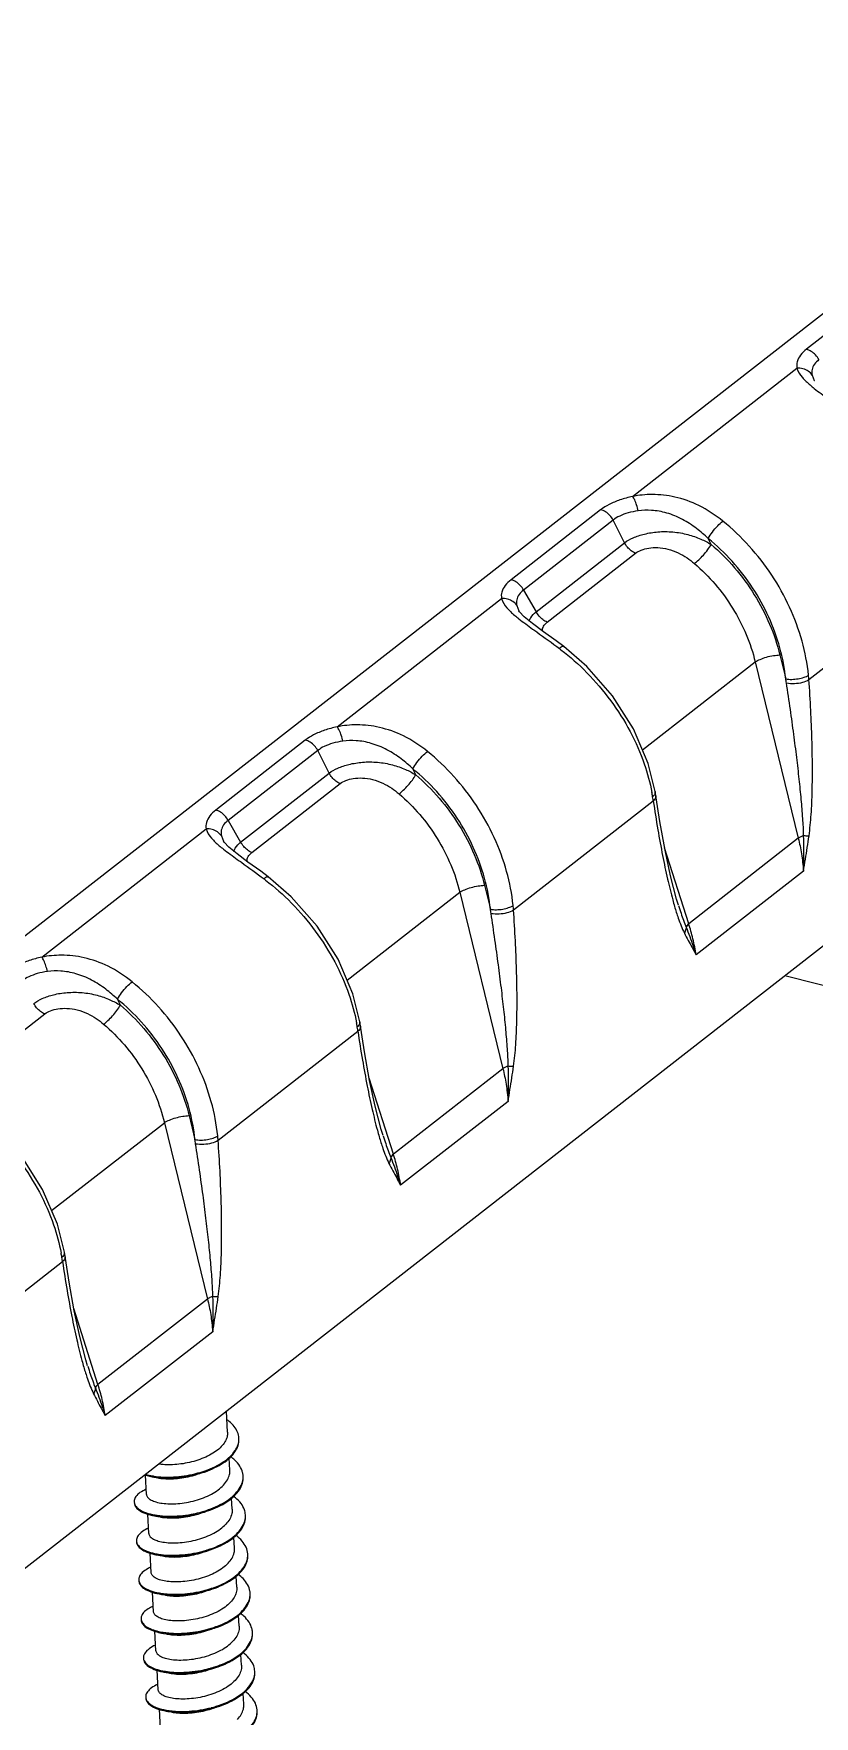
# Model space of a CAD drawing. Header units: millimetres. Extents: x 3537 to 3861, y 1181 to 1410.
# Drawn here: x 3708.49 to 3721.22, y 1201.17 to 1228.6 of the extents above; entities that cross this region are included whole.
import ezdxf

# ---------------------------------------------------------------- set-up
doc = ezdxf.new("R2010")
doc.units = ezdxf.units.MM
doc.layers.add('06___PRT_ALL_SURFS', color=7, linetype='Continuous')
doc.layers.add('3_ALL_AXES', color=7, linetype='Continuous')

# ---------------------------------------------------------------- blocks, each defined once
blk = doc.blocks.new('A$C490E14D8')
at = {"color": 7, "linetype": 'Continuous'}
for p, q in [((60.94, 50.782), (114.05, 92.192)), ((65.384, 37.06), (121.852, 81.088)), ((89.322, 72.285), (86.887, 70.386)), ((82.16, 66.388), (86.628, 69.872)), ((81.294, 66.025), (78.859, 64.126)), ((86.953, 61.412), (90.752, 64.374)), ((74.132, 60.129), (78.6, 63.612)), ((73.266, 59.766), (70.831, 57.867)), ((78.925, 55.153), (82.724, 58.115)), ((82.792, 58.253), (82.792, 58.253)), ((66.104, 53.869), (70.572, 57.353)), ((86.806, 56.209), (83.886, 53.932)), ((86.298, 53.367), (111.005, 47.221)), ((70.897, 48.893), (74.696, 51.855)), ((74.764, 51.994), (74.764, 51.994)), ((78.778, 49.95), (75.858, 47.673)), ((66.736, 45.734), (66.736, 45.734)), ((64.851, 44.179), (66.668, 45.596)), ((70.75, 43.69), (67.83, 41.414)), ((68.93, 39.817), (68.931, 39.791)), ((68.931, 39.791), (69.106, 39.749))]:
    blk.add_line(p, q, dxfattribs=at)
for centre, radius, start, end in [((76.177, 56.982), 6.617, 52.3884, 52.8261), ((82.287, 61.059), 4.68, 4.3271, 5.8141), ((77.76, 57.417), 5.013, 9.3297, 10.6543), ((77.314, 57.345), 5.465, 8.5004, 9.3206), ((77.232, 57.333), 5.548, 8.1007, 8.5002), ((76.032, 56.751), 10.787, 357.1194, 2.2449), ((68.149, 50.723), 6.617, 52.3884, 52.8261), ((92.823, 58.006), 9.912, 195.0916, 196.1567), ((74.259, 54.799), 4.68, 4.3271, 5.8141), ((69.732, 51.158), 5.013, 9.3297, 10.6543), ((69.286, 51.086), 5.465, 8.5004, 9.3206), ((69.204, 51.073), 5.548, 8.1007, 8.5002), ((68.004, 50.492), 10.787, 357.1194, 2.2449), ((66.231, 48.54), 4.68, 4.3271, 5.8141), ((84.795, 51.747), 9.912, 195.0916, 196.1567), ((61.704, 44.899), 5.013, 9.3297, 10.6543), ((61.258, 44.826), 5.465, 8.5004, 9.3206), ((61.176, 44.814), 5.548, 8.1007, 8.5002), ((59.976, 44.232), 10.787, 357.1194, 2.2449), ((76.767, 45.488), 9.912, 195.0916, 196.1567), ((70.995, 40.779), 0.467, 0.2843, 3.4603), ((69.297, 40.998), 1.262, 251.6927, 252.6472), ((69.318, 41.066), 1.333, 252.6433, 253.1313), ((69.321, 41.108), 1.349, 253.13, 253.4411), ((69.564, 42.725), 2.978, 284.6883, 287.1239), ((69.45, 41.691), 1.947, 259.9958, 261.0777), ((71.067, 39.745), 0.511, 0.4528, 3.423), ((69.531, 40.722), 2.04, 260.007, 263.1063), ((69.562, 40.962), 2.283, 263.0605, 263.9979), ((69.624, 41.759), 3.075, 284.4745, 286.8954), ((71.149, 38.684), 0.492, 359.0372, 3.5174), ((68.862, 38.018), 0.185, 183.8785, 191.7854), ((69.601, 39.701), 2.081, 259.9843, 264.1601), ((69.691, 40.684), 3.061, 284.4561, 286.9438), ((69.713, 40.611), 2.985, 286.9521, 287.4899), ((71.213, 37.624), 0.491, 0.3272, 3.3632), ((69.638, 38.483), 1.922, 259.5472, 259.9126), ((69.666, 38.653), 2.094, 259.9696, 264.1118), ((69.756, 39.617), 3.055, 284.4344, 286.9301), ((71.258, 36.563), 0.509, 0.3474, 3.3084), ((69.731, 37.603), 2.105, 260.0643, 264.084), ((69.793, 38.654), 3.157, 284.4918, 284.6105), ((69.817, 38.563), 3.062, 284.5992, 286.909), ((71.32, 35.5), 0.51, 0.4578, 3.432), ((69.784, 36.482), 2.045, 260.0062, 263.2176), ((69.815, 36.725), 2.29, 263.1683, 263.9969), ((69.87, 37.538), 3.1, 284.4801, 286.0771), ((69.89, 37.471), 3.03, 286.0783, 286.9017), ((71.403, 34.44), 0.491, 359.3629, 3.5151), ((69.113, 33.773), 0.184, 183.819, 191.7788), ((69.854, 35.456), 2.081, 259.9817, 264.1579), ((69.944, 36.439), 3.06, 284.4547, 286.9435), ((69.967, 36.363), 2.981, 286.9517, 287.586), ((71.464, 33.38), 0.492, 0.3219, 3.3515)]:
    blk.add_arc(centre, radius, start, end, dxfattribs=at)
for points, start_tangent, end_tangent in [([(86.887, 70.386), (86.726, 70.226), (86.636, 70.05), (86.628, 69.872)], (-0.788887, -0.614538), (0.176799, -0.984247)), ([(87.227, 70.105), (87.136, 70.232), (87.018, 70.329), (86.887, 70.386)], (-0.472761, 0.881191), (-0.970423, 0.241412)), ([(87.043, 69.684), (86.937, 69.793), (86.792, 69.859), (86.628, 69.872)], (-0.541146, 0.840929), (-0.996395, -0.08483)), ([(86.628, 69.872), (86.775, 69.622), (86.985, 69.417)], (0.269074, -0.963119), (0.762591, -0.646881)), ([(86.985, 69.417), (87.097, 69.325)], (0.762591, -0.646881), (0.785289, -0.619129)), ([(87.097, 69.325), (87.474, 69.044)], (0.785289, -0.619129), (0.811563, -0.584266)), ([(82.16, 66.388), (81.817, 66.293), (81.522, 66.169), (81.294, 66.025)], (-0.976618, -0.214981), (-0.788355, -0.615221)), ([(84.616, 65.717), (83.962, 66.14), (83.309, 66.372), (82.695, 66.44), (82.16, 66.388)], (-0.778105, 0.628134), (-0.981175, -0.193122)), ([(82.314, 65.997), (82.272, 66.156), (82.219, 66.293), (82.16, 66.388)], (-0.201436, 0.979502), (-0.639828, 0.768518)), ([(81.635, 65.745), (81.544, 65.872), (81.425, 65.969), (81.294, 66.025)], (-0.472758, 0.881192), (-0.970424, 0.241408)), ([(84.217, 65.244), (84.329, 65.418), (84.475, 65.59), (84.616, 65.717)], (0.473364, 0.880867), (0.809136, 0.587621)), ([(86.943, 61.533), (86.766, 62.46), (86.428, 63.378), (85.944, 64.25), (85.331, 65.04), (84.616, 65.717)], (-0.101176, 0.994869), (-0.778138, 0.628093)), ([(78.859, 64.126), (78.698, 63.966), (78.608, 63.791), (78.6, 63.612)], (-0.788887, -0.614538), (0.176799, -0.984247)), ([(79.199, 63.846), (79.108, 63.972), (78.99, 64.07), (78.859, 64.126)], (-0.472761, 0.881191), (-0.970423, 0.241412)), ([(79.015, 63.424), (78.909, 63.534), (78.764, 63.599), (78.6, 63.612)], (-0.541146, 0.840929), (-0.996395, -0.08483)), ([(78.6, 63.612), (78.747, 63.362), (78.957, 63.157)], (0.269074, -0.963119), (0.762591, -0.646881)), ([(78.957, 63.157), (79.069, 63.066)], (0.762591, -0.646881), (0.785289, -0.619129)), ([(79.069, 63.066), (79.446, 62.785)], (0.785289, -0.619129), (0.811563, -0.584266)), ([(79.446, 62.785), (79.557, 62.705), (80.175, 62.255)], (0.811563, -0.584266), (0.796787, -0.604261)), ([(80.282, 62.301), (80.268, 62.31), (80.175, 62.255)], (-0.698386, 0.715721), (-0.766807, -0.641878)), ([(80.215, 62.224), (80.919, 61.599), (81.567, 60.838), (82.095, 59.999), (82.48, 59.119), (82.687, 58.344)], (0.792168, -0.610303), (0.184841, -0.982768)), ([(86.324, 61.429), (86.487, 61.418), (86.661, 61.434), (86.821, 61.474), (86.943, 61.533)], (0.986739, -0.162316), (0.82535, 0.564621)), ([(86.342, 61.319), (86.562, 61.306), (86.785, 61.34), (86.953, 61.412)], (0.984056, -0.177858), (0.827627, 0.561278)), ([(86.957, 57.163), (87.015, 57.747), (87.043, 58.379), (87.049, 59.06), (87.036, 59.79), (87.005, 60.573), (86.953, 61.412)], (0.129507, 0.991579), (-0.071038, 0.997474)), ([(74.132, 60.129), (73.789, 60.034), (73.494, 59.909), (73.266, 59.766)], (-0.976618, -0.214981), (-0.788355, -0.615221)), ([(76.588, 59.458), (75.934, 59.88), (75.281, 60.112), (74.667, 60.181), (74.132, 60.129)], (-0.778105, 0.628134), (-0.981175, -0.193122)), ([(74.286, 59.737), (74.244, 59.897), (74.191, 60.033), (74.132, 60.129)], (-0.201436, 0.979502), (-0.639828, 0.768518)), ([(73.607, 59.485), (73.516, 59.612), (73.398, 59.71), (73.266, 59.766)], (-0.472758, 0.881192), (-0.970424, 0.241408)), ([(76.189, 58.985), (76.301, 59.159), (76.447, 59.331), (76.588, 59.458)], (0.473364, 0.880867), (0.809136, 0.587621)), ([(78.915, 55.274), (78.738, 56.201), (78.4, 57.119), (77.916, 57.99), (77.303, 58.781), (76.588, 59.458)], (-0.101176, 0.994869), (-0.778138, 0.628093)), ([(82.753, 58.282), (82.707, 58.23)], (-0.540116, -0.841591), (-0.751633, -0.659581)), ([(82.793, 58.228), (82.724, 58.115)], (-0.047881, -0.998853), (-0.749475, -0.662033)), ([(82.724, 58.115), (82.848, 57.333), (82.977, 56.627), (83.112, 55.992), (83.253, 55.426)], (0.14549, -0.98936), (0.260946, -0.965353)), ([(82.773, 58.367), (82.769, 58.315), (82.753, 58.282)], (0.142613, -0.989779), (-0.540116, -0.841591)), ([(82.791, 58.253), (82.793, 58.228)], (0.201664, -0.979455), (-0.047881, -0.998853)), ([(70.831, 57.867), (70.67, 57.707), (70.58, 57.531), (70.572, 57.353)], (-0.788887, -0.614538), (0.176799, -0.984247)), ([(71.171, 57.586), (71.08, 57.713), (70.962, 57.811), (70.831, 57.867)], (-0.472761, 0.881191), (-0.970423, 0.241412)), ([(70.987, 57.165), (70.881, 57.274), (70.736, 57.34), (70.572, 57.353)], (-0.541146, 0.840929), (-0.996395, -0.08483)), ([(70.572, 57.353), (70.719, 57.103), (70.929, 56.898)], (0.269074, -0.963119), (0.762591, -0.646881)), ([(86.806, 56.209), (86.858, 56.531), (86.909, 56.849), (86.957, 57.163)], (0.161741, 0.986833), (0.145502, 0.989358)), ([(86.811, 57.174), (86.867, 57.169), (86.916, 57.165), (86.958, 57.163)], (0.995181, -0.09805), (0.999652, -0.026378)), ([(70.929, 56.898), (71.041, 56.807)], (0.762591, -0.646881), (0.785289, -0.619129)), ([(71.041, 56.807), (71.418, 56.526)], (0.785289, -0.619129), (0.811563, -0.584266)), ([(86.666, 57.098), (86.712, 56.892), (86.752, 56.675), (86.783, 56.447), (86.806, 56.209)], (0.234483, -0.97212), (0.071538, -0.997438)), ([(71.418, 56.526), (71.529, 56.446), (72.147, 55.995)], (0.811563, -0.584266), (0.796787, -0.604261)), ([(72.254, 56.041), (72.24, 56.051), (72.147, 55.995)], (-0.698386, 0.715721), (-0.766807, -0.641878)), ([(72.187, 55.965), (72.891, 55.34), (73.539, 54.578), (74.067, 53.74), (74.452, 52.859), (74.659, 52.085)], (0.792168, -0.610303), (0.184841, -0.982768)), ([(78.296, 55.17), (78.459, 55.159), (78.633, 55.174), (78.793, 55.215), (78.915, 55.274)], (0.986739, -0.162316), (0.82535, 0.564621)), ([(78.314, 55.059), (78.534, 55.047), (78.757, 55.081), (78.925, 55.153)], (0.984056, -0.177858), (0.827627, 0.561278)), ([(78.929, 50.904), (78.987, 51.488), (79.015, 52.12), (79.021, 52.8), (79.008, 53.53), (78.977, 54.313), (78.925, 55.153)], (0.129507, 0.991579), (-0.071038, 0.997474)), ([(83.302, 55.248), (83.403, 54.931), (83.568, 54.521)], (0.278846, -0.960336), (0.426741, -0.904374)), ([(83.617, 54.683), (83.611, 54.63), (83.594, 54.575), (83.568, 54.521)], (-0.023178, -0.999731), (-0.49941, -0.866366)), ([(83.568, 54.521), (83.671, 54.325), (83.778, 54.129), (83.886, 53.932)], (0.455194, -0.890392), (0.485219, -0.874393)), ([(83.617, 54.683), (83.715, 54.429), (83.805, 54.179), (83.886, 53.932)], (0.370848, -0.928693), (0.297905, -0.954596)), ([(83.886, 53.932), (83.849, 54.154), (83.802, 54.369), (83.748, 54.576), (83.688, 54.776)], (-0.144966, 0.989437), (-0.30612, 0.951993)), ([(66.104, 53.869), (65.761, 53.774), (65.466, 53.65), (65.238, 53.507)], (-0.976618, -0.214981), (-0.788355, -0.615221)), ([(68.56, 53.198), (67.906, 53.621), (67.253, 53.853), (66.639, 53.921), (66.104, 53.869)], (-0.778105, 0.628134), (-0.981175, -0.193122)), ([(66.258, 53.478), (66.216, 53.637), (66.163, 53.774), (66.104, 53.869)], (-0.201436, 0.979502), (-0.639828, 0.768518)), ([(68.161, 52.725), (68.273, 52.899), (68.419, 53.072), (68.56, 53.198)], (0.473364, 0.880867), (0.809136, 0.587621)), ([(70.887, 49.014), (70.71, 49.942), (70.372, 50.86), (69.888, 51.731), (69.275, 52.521), (68.56, 53.198)], (-0.101176, 0.994869), (-0.778138, 0.628093)), ([(74.725, 52.023), (74.679, 51.971)], (-0.540116, -0.841591), (-0.751633, -0.659581)), ([(74.765, 51.968), (74.696, 51.855)], (-0.047881, -0.998853), (-0.749475, -0.662033)), ([(74.696, 51.855), (74.82, 51.073), (74.949, 50.368), (75.084, 49.733), (75.225, 49.166)], (0.14549, -0.98936), (0.260946, -0.965353)), ([(74.745, 52.108), (74.741, 52.055), (74.725, 52.023)], (0.142613, -0.989779), (-0.540116, -0.841591)), ([(74.763, 51.993), (74.765, 51.968)], (0.201664, -0.979455), (-0.047881, -0.998853)), ([(78.638, 50.839), (78.684, 50.632), (78.724, 50.415), (78.755, 50.188), (78.778, 49.95)], (0.234483, -0.97212), (0.071538, -0.997438)), ([(78.778, 49.95), (78.83, 50.271), (78.881, 50.59), (78.929, 50.904)], (0.161741, 0.986833), (0.145502, 0.989358)), ([(78.783, 50.914), (78.839, 50.909), (78.888, 50.906), (78.93, 50.904)], (0.995181, -0.09805), (0.999652, -0.026378)), ([(64.159, 49.705), (64.863, 49.081), (65.511, 48.319), (66.039, 47.481), (66.424, 46.6), (66.631, 45.826)], (0.792168, -0.610303), (0.184841, -0.982768)), ([(70.268, 48.91), (70.431, 48.899), (70.605, 48.915), (70.765, 48.955), (70.887, 49.014)], (0.986739, -0.162316), (0.82535, 0.564621)), ([(75.274, 48.989), (75.375, 48.672), (75.54, 48.262)], (0.278846, -0.960336), (0.426741, -0.904374)), ([(70.286, 48.8), (70.506, 48.788), (70.729, 48.822), (70.897, 48.893)], (0.984056, -0.177858), (0.827627, 0.561278)), ([(70.901, 44.645), (70.959, 45.228), (70.987, 45.861), (70.993, 46.541), (70.98, 47.271), (70.949, 48.054), (70.897, 48.893)], (0.129507, 0.991579), (-0.071038, 0.997474)), ([(75.858, 47.673), (75.821, 47.895), (75.774, 48.11), (75.72, 48.317), (75.66, 48.517)], (-0.144966, 0.989437), (-0.30612, 0.951993)), ([(75.589, 48.424), (75.583, 48.37), (75.566, 48.316), (75.54, 48.262)], (-0.023178, -0.999731), (-0.49941, -0.866366)), ([(75.54, 48.262), (75.643, 48.065), (75.75, 47.869), (75.858, 47.673)], (0.455194, -0.890392), (0.485219, -0.874393)), ([(75.589, 48.424), (75.687, 48.17), (75.777, 47.92), (75.858, 47.673)], (0.370848, -0.928693), (0.297905, -0.954596)), ([(66.697, 45.763), (66.651, 45.711)], (-0.540116, -0.841591), (-0.751633, -0.659581)), ([(66.717, 45.848), (66.713, 45.796), (66.697, 45.763)], (0.142613, -0.989779), (-0.540116, -0.841591)), ([(66.735, 45.734), (66.737, 45.709)], (0.201664, -0.979455), (-0.047881, -0.998853)), ([(66.737, 45.709), (66.668, 45.596)], (-0.047881, -0.998853), (-0.749475, -0.662033)), ([(66.668, 45.596), (66.792, 44.814), (66.921, 44.108), (67.056, 43.474), (67.197, 42.907)], (0.14549, -0.98936), (0.260946, -0.965353)), ([(70.61, 44.58), (70.656, 44.373), (70.696, 44.156), (70.727, 43.928), (70.75, 43.69)], (0.234483, -0.97212), (0.071538, -0.997438)), ([(70.75, 43.69), (70.803, 44.012), (70.853, 44.33), (70.901, 44.645)], (0.161741, 0.986833), (0.145502, 0.989358)), ([(70.755, 44.655), (70.811, 44.65), (70.86, 44.646), (70.902, 44.645)], (0.995181, -0.09805), (0.999652, -0.026378)), ([(67.246, 42.73), (67.347, 42.413), (67.512, 42.003)], (0.278846, -0.960336), (0.426741, -0.904374)), ([(67.561, 42.164), (67.555, 42.111), (67.538, 42.057), (67.512, 42.003)], (-0.023178, -0.999731), (-0.49941, -0.866366)), ([(67.561, 42.164), (67.659, 41.91), (67.749, 41.661), (67.83, 41.414)], (0.370848, -0.928693), (0.297905, -0.954596)), ([(67.83, 41.414), (67.793, 41.636), (67.746, 41.85), (67.692, 42.058), (67.632, 42.258)], (-0.144966, 0.989437), (-0.30612, 0.951993)), ([(67.512, 42.003), (67.615, 41.806), (67.722, 41.61), (67.83, 41.414)], (0.455194, -0.890392), (0.485219, -0.874393)), ([(71.462, 40.807), (71.428, 40.959), (71.338, 41.114), (71.197, 41.255), (71.139, 41.299)], (-0.060301, 0.99818), (-0.818003, 0.575214)), ([(70.441, 39.879), (70.549, 39.915), (70.81, 40.023), (71.037, 40.153), (71.222, 40.3), (71.358, 40.459), (71.439, 40.626), (71.463, 40.781)], (0.955613, 0.294625), (-0.00504, 0.999987)), ([(70.448, 39.854), (70.551, 39.888), (70.811, 39.997), (71.038, 40.126), (71.224, 40.273), (71.359, 40.433), (71.44, 40.599), (71.464, 40.767), (71.463, 40.78)], (0.955001, 0.296602), (-0.060301, 0.99818)), ([(71.156, 40.966), (71.156, 40.958), (71.14, 40.825), (71.081, 40.695), (70.983, 40.569)], (0.060102, -0.998192), (-0.692757, -0.721171)), ([(70.983, 40.569), (70.839, 40.445), (70.661, 40.335), (70.457, 40.242), (70.234, 40.168), (70.002, 40.115), (69.772, 40.084), (69.55, 40.075), (69.35, 40.086), (69.28, 40.096)], (-0.692757, -0.721171), (-0.987036, 0.1605)), ([(71.577, 39.775), (71.562, 39.87), (71.486, 40.042), (71.349, 40.201), (71.237, 40.29)], (-0.059691, 0.998217), (-0.819653, 0.572861)), ([(68.937, 39.815), (69.112, 39.774)], (0.958526, -0.285006), (0.984774, -0.17384)), ([(69.106, 39.749), (69.15, 39.742), (69.404, 39.717), (69.683, 39.718), (69.975, 39.747), (70.268, 39.804), (70.448, 39.854)], (0.984071, -0.177777), (0.955001, 0.296602)), ([(69.148, 39.768), (69.402, 39.743), (69.681, 39.745), (69.973, 39.774), (70.267, 39.831), (70.319, 39.844)], (0.987881, -0.155214), (0.96727, 0.253748)), ([(69.257, 39.72), (69.373, 39.703), (69.573, 39.692), (69.794, 39.703), (70.024, 39.737), (70.256, 39.793), (70.328, 39.816)], (0.980846, -0.194784), (0.949588, 0.3135)), ([(71.045, 39.524), (71.149, 39.664), (71.207, 39.81), (71.217, 39.933)], (0.682272, 0.731099), (-0.057961, 0.998319)), ([(68.944, 39.416), (68.941, 39.414), (68.773, 39.32), (68.663, 39.214), (68.616, 39.104), (68.615, 39.067)], (-0.912513, -0.409047), (0.068349, -0.997661)), ([(68.953, 39.266), (68.954, 39.253), (68.992, 39.18), (69.078, 39.116), (69.209, 39.065), (69.379, 39.03), (69.579, 39.015), (69.802, 39.022), (70.037, 39.052), (70.275, 39.105), (70.504, 39.181), (70.715, 39.278), (70.898, 39.394), (71.045, 39.524)], (0.043804, -0.99904), (0.682272, 0.731099)), ([(70.518, 38.816), (70.76, 38.902), (71.02, 39.027), (71.24, 39.173), (71.41, 39.337), (71.524, 39.511), (71.575, 39.691), (71.578, 39.749)], (0.956793, 0.29077), (-0.007882, 0.999969)), ([(70.526, 38.792), (70.762, 38.875), (71.022, 39), (71.241, 39.147), (71.412, 39.31), (71.525, 39.485), (71.577, 39.665), (71.579, 39.749)], (0.956086, 0.293086), (-0.059691, 0.998217)), ([(68.615, 39.067), (68.632, 38.996)], (0.068349, -0.997661), (0.409059, -0.912508)), ([(68.616, 39.04), (68.634, 38.969), (68.714, 38.869), (68.854, 38.782), (69.048, 38.714), (69.172, 38.687)], (0.068349, -0.997661), (0.984072, -0.17777)), ([(68.632, 38.996), (68.713, 38.895), (68.853, 38.809), (69.047, 38.741), (69.177, 38.713)], (0.409059, -0.912508), (0.984682, -0.174361)), ([(71.28, 38.872), (71.271, 38.751), (71.212, 38.602), (71.108, 38.462)], (0.058193, -0.998305), (-0.682272, -0.731099)), ([(71.64, 38.714), (71.612, 38.854), (71.52, 39.023), (71.368, 39.177), (71.315, 39.218)], (-0.061148, 0.998129), (-0.810995, 0.585052)), ([(69.016, 38.205), (69.017, 38.192), (69.055, 38.119), (69.142, 38.055), (69.272, 38.003), (69.442, 37.969), (69.642, 37.954), (69.865, 37.961), (70.101, 37.991), (70.338, 38.044), (70.567, 38.12), (70.778, 38.217), (70.961, 38.333), (71.108, 38.462)], (0.043804, -0.99904), (0.682272, 0.731099)), ([(69.172, 38.687), (69.288, 38.67), (69.562, 38.652), (69.86, 38.663), (70.168, 38.705), (70.473, 38.776), (70.526, 38.792)], (0.984072, -0.17777), (0.956086, 0.293086)), ([(69.321, 38.659), (69.413, 38.644), (69.613, 38.631), (69.834, 38.638), (70.07, 38.67), (70.307, 38.724), (70.4, 38.752)], (0.980964, -0.194189), (0.951051, 0.309033)), ([(69.323, 38.692), (69.561, 38.679), (69.859, 38.69), (70.166, 38.731), (70.393, 38.781)], (0.994514, -0.104606), (0.968218, 0.250108)), ([(70.59, 37.731), (70.611, 37.738), (70.894, 37.844), (71.145, 37.975), (71.353, 38.126), (71.509, 38.292), (71.607, 38.469), (71.643, 38.649), (71.642, 38.688)], (0.956049, 0.293207), (-0.061148, 0.998129)), ([(70.61, 37.764), (70.892, 37.87), (71.143, 38.001), (71.351, 38.152), (71.508, 38.319), (71.606, 38.495), (71.641, 38.676)], (0.953768, 0.300544), (0.017015, 0.999855)), ([(69.006, 38.354), (68.956, 38.331), (68.803, 38.232), (68.708, 38.125), (68.677, 38.015), (68.677, 38.006)], (-0.911901, -0.41041), (0.066307, -0.997799)), ([(68.679, 37.979), (68.711, 37.882), (68.807, 37.784), (68.962, 37.702), (69.168, 37.64), (69.236, 37.626)], (0.066307, -0.997799), (0.984026, -0.178023)), ([(68.681, 37.98), (68.71, 37.908), (68.806, 37.811), (68.96, 37.728), (69.167, 37.666), (69.239, 37.652)], (0.202968, -0.979185), (0.98454, -0.175159)), ([(71.703, 37.653), (71.703, 37.66), (71.658, 37.836), (71.55, 38.002), (71.384, 38.153), (71.381, 38.155)], (-0.058787, 0.998271), (-0.809641, 0.586926)), ([(69.236, 37.626), (69.418, 37.602), (69.699, 37.591), (70.001, 37.61), (70.309, 37.659), (70.59, 37.731)], (0.984026, -0.178023), (0.956049, 0.293207)), ([(69.384, 37.598), (69.456, 37.586), (69.654, 37.57), (69.877, 37.576), (70.115, 37.605), (70.351, 37.658), (70.463, 37.691)], (0.981037, -0.193821), (0.951041, 0.309066)), ([(69.39, 37.631), (69.416, 37.628), (69.698, 37.618), (69.999, 37.637), (70.308, 37.686), (70.455, 37.72)], (0.994682, -0.102996), (0.968301, 0.249785)), ([(70.646, 36.695), (70.747, 36.727), (71.023, 36.84), (71.264, 36.977), (71.459, 37.132), (71.602, 37.302), (71.684, 37.48), (71.704, 37.627)], (0.956605, 0.291387), (-0.005832, 0.999983)), ([(70.653, 36.67), (70.749, 36.701), (71.024, 36.814), (71.265, 36.95), (71.461, 37.106), (71.603, 37.275), (71.686, 37.454), (71.705, 37.627)], (0.956039, 0.29324), (-0.058787, 0.998271)), ([(71.171, 37.401), (71.276, 37.542), (71.333, 37.688), (71.343, 37.811)], (0.682272, 0.731099), (-0.057961, 0.998319)), ([(69.069, 37.293), (68.975, 37.246), (68.836, 37.145), (68.757, 37.036), (68.74, 36.944)], (-0.912037, -0.410107), (0.048841, -0.998807)), ([(71.171, 37.401), (71.025, 37.273), (70.844, 37.158), (70.637, 37.062), (70.411, 36.986), (70.174, 36.931), (69.937, 36.9), (69.715, 36.892), (69.516, 36.906), (69.343, 36.94), (69.208, 36.992), (69.12, 37.057), (69.081, 37.129), (69.079, 37.144)], (-0.682272, -0.731099), (-0.043285, 0.999063)), ([(71.766, 36.592), (71.761, 36.645), (71.699, 36.819), (71.576, 36.981), (71.444, 37.094)], (-0.057771, 0.99833), (-0.809604, 0.586977)), ([(68.74, 36.944), (68.742, 36.926), (68.744, 36.919)], (0.048841, -0.998807), (0.193106, -0.981178)), ([(68.742, 36.918), (68.744, 36.9), (68.793, 36.795), (68.904, 36.701), (69.073, 36.623), (69.291, 36.566), (69.299, 36.565)], (0.048841, -0.998807), (0.98411, -0.177561)), ([(68.744, 36.919), (68.792, 36.821), (68.903, 36.727), (69.071, 36.649), (69.29, 36.593)], (0.193106, -0.981178), (0.983404, -0.181431)), ([(69.299, 36.565), (69.55, 36.535), (69.838, 36.532), (70.142, 36.559), (70.45, 36.615), (70.653, 36.67)], (0.98411, -0.177561), (0.956039, 0.29324)), ([(69.448, 36.537), (69.539, 36.522), (69.738, 36.508), (69.96, 36.516), (70.197, 36.547), (70.434, 36.602), (70.526, 36.63)], (0.980967, -0.194175), (0.951052, 0.309032)), ([(69.452, 36.57), (69.548, 36.562), (69.836, 36.558), (70.141, 36.585), (70.449, 36.642), (70.517, 36.659)], (0.994621, -0.103583), (0.968387, 0.249454)), ([(71.407, 36.75), (71.407, 36.746), (71.392, 36.608), (71.333, 36.471), (71.234, 36.34)], (0.059647, -0.99822), (-0.682272, -0.731099)), ([(69.132, 36.232), (68.997, 36.16), (68.873, 36.057), (68.81, 35.947), (68.804, 35.883)], (-0.912408, -0.409283), (0.054452, -0.998516)), ([(71.234, 36.34), (71.086, 36.21), (70.898, 36.092), (70.683, 35.994), (70.454, 35.919), (70.219, 35.867), (69.981, 35.838), (69.757, 35.832), (69.56, 35.848), (69.393, 35.883), (69.265, 35.935), (69.18, 35.999), (69.143, 36.072), (69.142, 36.083)], (-0.682272, -0.731099), (-0.045016, 0.998986)), ([(70.708, 35.633), (70.883, 35.693), (71.151, 35.812), (71.381, 35.953), (71.564, 36.113), (71.691, 36.286), (71.758, 36.465), (71.767, 36.566)], (0.95671, 0.291043), (-0.00612, 0.999981)), ([(70.716, 35.609), (70.884, 35.666), (71.152, 35.785), (71.383, 35.927), (71.566, 36.087), (71.693, 36.259), (71.76, 36.438), (71.768, 36.566)], (0.956067, 0.293148), (-0.057771, 0.99833)), ([(68.804, 35.883), (68.812, 35.838)], (0.054452, -0.998516), (0.289159, -0.957281)), ([(68.806, 35.857), (68.813, 35.811), (68.879, 35.708), (69.005, 35.618), (69.187, 35.545), (69.362, 35.504)], (0.054452, -0.998516), (0.984159, -0.177288)), ([(68.812, 35.838), (68.877, 35.735), (69.004, 35.644), (69.186, 35.572), (69.367, 35.529)], (0.289159, -0.957281), (0.984845, -0.173435)), ([(71.47, 35.689), (71.46, 35.566), (71.402, 35.42), (71.297, 35.279)], (0.057961, -0.998319), (-0.682272, -0.731099)), ([(71.83, 35.531), (71.814, 35.629), (71.737, 35.8), (71.599, 35.959), (71.504, 36.035)], (-0.059842, 0.998208), (-0.811146, 0.584843)), ([(69.205, 35.022), (69.207, 35.009), (69.245, 34.936), (69.331, 34.872), (69.462, 34.82), (69.631, 34.785), (69.832, 34.77), (70.055, 34.777), (70.29, 34.807), (70.527, 34.861), (70.757, 34.937), (70.967, 35.034), (71.15, 35.149), (71.297, 35.279)], (0.043804, -0.99904), (0.682272, 0.731099)), ([(69.362, 35.504), (69.417, 35.495), (69.684, 35.47), (69.977, 35.475), (70.284, 35.509), (70.591, 35.573), (70.716, 35.609)], (0.984159, -0.177288), (0.956067, 0.293148)), ([(69.511, 35.476), (69.583, 35.464), (69.78, 35.448), (70.004, 35.454), (70.241, 35.483), (70.477, 35.535), (70.589, 35.569)], (0.981037, -0.193823), (0.951041, 0.309066)), ([(69.514, 35.509), (69.682, 35.497), (69.976, 35.501), (70.282, 35.536), (70.583, 35.598)], (0.99455, -0.104262), (0.968183, 0.250242)), ([(70.77, 34.572), (71.017, 34.659), (71.276, 34.785), (71.495, 34.931), (71.665, 35.095), (71.777, 35.27), (71.828, 35.45), (71.83, 35.504)], (0.956796, 0.290758), (-0.007964, 0.999968)), ([(70.779, 34.548), (71.019, 34.633), (71.278, 34.758), (71.497, 34.905), (71.667, 35.068), (71.779, 35.243), (71.829, 35.423), (71.831, 35.504)], (0.956086, 0.293087), (-0.059842, 0.998208)), ([(69.196, 35.171), (69.19, 35.169), (69.023, 35.074), (68.914, 34.968), (68.868, 34.858), (68.867, 34.822)], (-0.912451, -0.409186), (0.068961, -0.997619)), ([(68.867, 34.822), (68.886, 34.75)], (0.068961, -0.997619), (0.416736, -0.909028)), ([(68.869, 34.796), (68.887, 34.723), (68.968, 34.623), (69.11, 34.536), (69.304, 34.469), (69.425, 34.443)], (0.068961, -0.997619), (0.984066, -0.177802)), ([(71.893, 34.47), (71.864, 34.612), (71.77, 34.781), (71.618, 34.935), (71.567, 34.974)], (-0.061131, 0.99813), (-0.810941, 0.585128)), ([(68.886, 34.75), (68.967, 34.649), (69.108, 34.563), (69.303, 34.496), (69.43, 34.468)], (0.416736, -0.909028), (0.98467, -0.174426)), ([(69.425, 34.443), (69.545, 34.425), (69.82, 34.408), (70.117, 34.42), (70.425, 34.461), (70.73, 34.533), (70.779, 34.548)], (0.984066, -0.177802), (0.956086, 0.293087)), ([(69.574, 34.415), (69.664, 34.4), (69.863, 34.386), (70.085, 34.394), (70.323, 34.425), (70.56, 34.48), (70.652, 34.508)], (0.980969, -0.194164), (0.951052, 0.309032)), ([(69.576, 34.448), (69.818, 34.434), (70.116, 34.446), (70.424, 34.488), (70.645, 34.537)], (0.994513, -0.104613), (0.968222, 0.250091)), ([(70.842, 33.486), (70.869, 33.495), (71.151, 33.601), (71.401, 33.732), (71.608, 33.884), (71.764, 34.051), (71.861, 34.227), (71.895, 34.408), (71.894, 34.443)], (0.956046, 0.293215), (-0.061131, 0.99813)), ([(70.867, 33.521), (71.149, 33.628), (71.399, 33.759), (71.607, 33.91), (71.762, 34.077), (71.859, 34.254), (71.894, 34.434)], (0.953262, 0.302146), (0.011307, 0.999936)), ([(71.533, 34.628), (71.523, 34.505), (71.465, 34.359), (71.36, 34.218)], (0.057961, -0.998319), (-0.682272, -0.731099)), ([(69.258, 34.11), (69.206, 34.085), (69.053, 33.986), (68.96, 33.879), (68.929, 33.769), (68.93, 33.761)], (-0.911891, -0.410433), (0.06525, -0.997869)), ([(71.36, 34.218), (71.213, 34.088), (71.026, 33.971), (70.811, 33.873), (70.582, 33.797), (70.347, 33.745), (70.111, 33.716), (69.887, 33.709), (69.689, 33.725), (69.521, 33.76), (69.392, 33.812), (69.307, 33.876), (69.27, 33.948), (69.269, 33.961)], (-0.682272, -0.731099), (-0.04433, 0.999017)), ([(71.956, 33.409), (71.955, 33.419), (71.909, 33.595), (71.8, 33.761), (71.633, 33.911)], (-0.058581, 0.998283), (-0.809563, 0.587033)), ([(68.931, 33.735), (68.965, 33.636), (69.062, 33.538), (69.217, 33.456), (69.425, 33.394), (69.488, 33.382)], (0.06525, -0.997869), (0.984027, -0.178017)), ([(68.933, 33.736), (68.963, 33.662), (69.06, 33.565), (69.216, 33.483), (69.423, 33.421), (69.492, 33.407)], (0.202827, -0.979215), (0.984535, -0.175185)), ([(69.488, 33.382), (69.675, 33.357), (69.957, 33.347), (70.258, 33.366), (70.567, 33.416), (70.842, 33.486)], (0.984027, -0.178017), (0.956046, 0.293215)), ([(69.637, 33.354), (69.712, 33.341), (69.91, 33.326), (70.134, 33.332), (70.37, 33.361), (70.605, 33.414), (70.715, 33.447)], (0.981029, -0.19386), (0.951042, 0.309063)), ([(69.642, 33.386), (69.673, 33.383), (69.955, 33.373), (70.257, 33.393), (70.565, 33.442), (70.708, 33.475)], (0.99468, -0.103017), (0.968307, 0.249762)), ([(70.898, 32.45), (71.004, 32.485), (71.279, 32.598), (71.52, 32.735), (71.715, 32.891), (71.856, 33.06), (71.937, 33.239), (71.957, 33.383)], (0.956611, 0.291368), (-0.005735, 0.999984)), ([(70.905, 32.425), (71.006, 32.458), (71.281, 32.571), (71.521, 32.708), (71.716, 32.864), (71.857, 33.034), (71.939, 33.212), (71.958, 33.382)], (0.95604, 0.293236), (-0.058581, 0.998283)), ([(71.423, 33.157), (71.526, 33.294), (71.584, 33.437), (71.596, 33.567)], (0.682272, 0.731099), (-0.058467, 0.998289))]:
    blk.add_spline(points, degree=3, dxfattribs=dict(at, start_tangent=start_tangent, end_tangent=end_tangent))
at = {"layer": '06___PRT_ALL_SURFS', "color": 7, "linetype": 'Continuous'}
for p, q in [((87.043, 69.684), (87.101, 69.543)), ((87.101, 69.543), (87.102, 69.541)), ((81.635, 65.745), (79.199, 63.845)), ((81.941, 65.13), (81.635, 65.745)), ((79.538, 63.257), (81.941, 65.13)), ((84.297, 65.083), (84.217, 65.244)), ((79.841, 62.971), (82.243, 64.844)), ((79.199, 63.845), (79.538, 63.257)), ((79.015, 63.424), (79.073, 63.283)), ((79.073, 63.283), (79.074, 63.282)), ((79.441, 62.932), (79.216, 63.12)), ((79.736, 62.712), (79.441, 62.932)), ((80.082, 62.461), (79.736, 62.712)), ((80.289, 62.307), (80.082, 62.461)), ((80.914, 61.77), (80.289, 62.307)), ((82.429, 59.5), (85.494, 61.89)), ((85.494, 61.89), (86.666, 57.098)), ((86.165, 62.08), (86.324, 61.429)), ((73.607, 59.485), (71.171, 57.586)), ((73.913, 58.871), (73.607, 59.485)), ((76.269, 58.823), (76.189, 58.985)), ((82.774, 58.367), (82.586, 59.13)), ((71.51, 56.998), (73.913, 58.871)), ((71.813, 56.712), (74.215, 58.585)), ((82.901, 57.559), (82.774, 58.367)), ((70.987, 57.165), (71.045, 57.024)), ((71.171, 57.586), (71.51, 56.998)), ((71.045, 57.024), (71.046, 57.022)), ((71.413, 56.673), (71.189, 56.86)), ((83.688, 54.776), (83.031, 56.844)), ((86.666, 57.098), (83.688, 54.776)), ((71.708, 56.453), (71.413, 56.673)), ((72.054, 56.202), (71.708, 56.453)), ((72.261, 56.048), (72.054, 56.202)), ((72.886, 55.51), (72.261, 56.048)), ((78.137, 55.821), (78.296, 55.17)), ((74.401, 53.241), (77.466, 55.631)), ((77.466, 55.631), (78.638, 50.839)), ((68.241, 52.564), (68.161, 52.725)), ((74.746, 52.108), (74.558, 52.871)), ((63.785, 50.453), (66.187, 52.326)), ((74.873, 51.3), (74.746, 52.108)), ((78.638, 50.839), (75.66, 48.517)), ((75.66, 48.517), (75.003, 50.585)), ((70.109, 49.562), (70.268, 48.91)), ((66.373, 46.982), (69.438, 49.371)), ((69.438, 49.371), (70.61, 44.58)), ((66.718, 45.849), (66.53, 46.611)), ((66.845, 45.041), (66.718, 45.849)), ((70.61, 44.58), (67.632, 42.258)), ((67.632, 42.258), (66.975, 44.326))]:
    blk.add_line(p, q, dxfattribs=at)
for points in [[(79.216, 63.12), (79.091, 63.256), (79.074, 63.281)], [(82.586, 59.13), (82.185, 60.075), (81.619, 60.968), (80.914, 61.77)], [(83.408, 55.28), (83.357, 55.449), (83.193, 56.08), (83.043, 56.777), (82.901, 57.559)], [(71.189, 56.86), (71.063, 56.997), (71.046, 57.022)], [(74.558, 52.871), (74.157, 53.816), (73.591, 54.709), (72.886, 55.51)], [(75.38, 49.021), (75.329, 49.189), (75.165, 49.821), (75.015, 50.518), (74.873, 51.3)], [(66.53, 46.611), (66.129, 47.556), (65.563, 48.449), (64.858, 49.251)], [(67.352, 42.762), (67.301, 42.93), (67.137, 43.562), (66.987, 44.258), (66.845, 45.041)]]:
    blk.add_lwpolyline(points, dxfattribs=at)
for centre in [(78.283, 60.079), (70.255, 53.82), (62.227, 47.561)]:
    blk.add_arc(centre, 8.154, 8.7441, 9.5281, dxfattribs=at)
for points, start_tangent, end_tangent in [([(87.227, 70.105), (87.103, 69.981), (87.04, 69.839), (87.043, 69.684)], (-0.800686, -0.599084), (0.224704, -0.974427)), ([(82.314, 65.997), (82.039, 65.94), (81.811, 65.855), (81.635, 65.745)], (-0.990434, -0.137989), (-0.776327, -0.63033)), ([(84.217, 65.244), (83.9, 65.517), (83.515, 65.765), (83.088, 65.938), (82.675, 66.01), (82.314, 65.997)], (-0.719413, 0.694583), (-0.990388, -0.138317)), ([(81.941, 65.13), (82.176, 65.264), (82.482, 65.366), (82.849, 65.426), (83.259, 65.424), (83.667, 65.352), (84.015, 65.23), (84.297, 65.083)], (0.801114, 0.598512), (0.853955, -0.520347)), ([(82.243, 64.844), (82.125, 64.914), (82.022, 65.012), (81.941, 65.13)], (-0.916894, 0.399131), (-0.472774, 0.881183)), ([(82.243, 64.844), (82.398, 64.931), (82.6, 64.985), (82.845, 64.997), (83.122, 64.954), (83.401, 64.854), (83.643, 64.717), (83.842, 64.566)], (0.788221, 0.615392), (0.760931, -0.648833)), ([(83.842, 64.566), (83.958, 64.664), (84.085, 64.796), (84.204, 64.943), (84.297, 65.083)], (0.810418, 0.585852), (0.503972, 0.86372)), ([(86.324, 61.429), (86.166, 62.273), (85.861, 63.111), (85.422, 63.906), (84.866, 64.627), (84.217, 65.244)], (-0.098288, 0.995158), (-0.777217, 0.629233)), ([(84.297, 65.083), (84.933, 64.45), (85.469, 63.718), (85.887, 62.916), (86.165, 62.08)], (0.762457, -0.647039), (0.237797, -0.971315)), ([(83.842, 64.566), (84.405, 64.002), (84.88, 63.351), (85.248, 62.636), (85.494, 61.89)], (0.76098, -0.648776), (0.233744, -0.972298)), ([(79.199, 63.845), (79.075, 63.722), (79.012, 63.58), (79.015, 63.424)], (-0.800686, -0.599084), (0.224704, -0.974427)), ([(79.353, 63), (79.392, 63.093), (79.538, 63.257)], (0.265352, 0.964151), (0.7759, 0.630856)), ([(79.841, 62.971), (79.723, 63.041), (79.62, 63.139), (79.538, 63.257)], (-0.916901, 0.399114), (-0.472758, 0.881192)), ([(79.708, 62.733), (79.742, 62.86), (79.841, 62.971)], (0.021909, 0.99976), (0.78902, 0.614367)), ([(85.494, 61.89), (85.628, 61.961), (85.802, 62.022), (85.991, 62.064), (86.165, 62.08)], (0.828097, 0.560585), (0.999833, 0.018255)), ([(86.811, 57.174), (86.788, 57.64), (86.747, 58.153), (86.691, 58.705), (86.623, 59.294), (86.543, 59.923), (86.449, 60.597), (86.342, 61.319)], (-0.021786, 0.999763), (-0.151967, 0.988385)), ([(74.286, 59.737), (74.011, 59.68), (73.783, 59.595), (73.607, 59.485)], (-0.990434, -0.137989), (-0.776327, -0.63033)), ([(76.189, 58.985), (75.872, 59.257), (75.487, 59.505), (75.06, 59.678), (74.647, 59.751), (74.286, 59.737)], (-0.719413, 0.694583), (-0.990388, -0.138317)), ([(73.913, 58.871), (74.148, 59.005), (74.454, 59.107), (74.821, 59.166), (75.231, 59.165), (75.639, 59.093), (75.987, 58.971), (76.269, 58.823)], (0.801114, 0.598512), (0.853955, -0.520347)), ([(78.296, 55.17), (78.138, 56.014), (77.833, 56.851), (77.394, 57.647), (76.838, 58.368), (76.189, 58.985)], (-0.098288, 0.995158), (-0.777217, 0.629233)), ([(74.215, 58.585), (74.097, 58.654), (73.994, 58.752), (73.913, 58.871)], (-0.916894, 0.399131), (-0.472774, 0.881183)), ([(74.215, 58.585), (74.37, 58.671), (74.572, 58.725), (74.817, 58.737), (75.094, 58.695), (75.373, 58.594), (75.615, 58.457), (75.814, 58.306)], (0.788221, 0.615392), (0.760931, -0.648833)), ([(75.814, 58.306), (75.931, 58.405), (76.057, 58.537), (76.176, 58.683), (76.269, 58.823)], (0.810418, 0.585852), (0.503972, 0.86372)), ([(76.269, 58.823), (76.905, 58.19), (77.441, 57.459), (77.859, 56.656), (78.137, 55.821)], (0.762457, -0.647039), (0.237797, -0.971315)), ([(75.814, 58.306), (76.377, 57.743), (76.852, 57.092), (77.22, 56.377), (77.466, 55.631)], (0.76098, -0.648776), (0.233744, -0.972298)), ([(71.171, 57.586), (71.047, 57.462), (70.984, 57.321), (70.987, 57.165)], (-0.800686, -0.599084), (0.224704, -0.974427)), ([(86.811, 57.174), (86.732, 57.137), (86.666, 57.098)], (-0.92357, -0.383429), (-0.828097, -0.560585)), ([(71.325, 56.74), (71.364, 56.833), (71.51, 56.998)], (0.265352, 0.964151), (0.7759, 0.630856)), ([(71.813, 56.712), (71.695, 56.781), (71.592, 56.879), (71.51, 56.998)], (-0.916901, 0.399114), (-0.472758, 0.881192)), ([(71.68, 56.473), (71.714, 56.6), (71.813, 56.712)], (0.021909, 0.99976), (0.78902, 0.614367)), ([(77.466, 55.631), (77.6, 55.701), (77.774, 55.762), (77.963, 55.804), (78.137, 55.821)], (0.828097, 0.560585), (0.999833, 0.018255)), ([(78.783, 50.914), (78.76, 51.381), (78.719, 51.893), (78.663, 52.446), (78.595, 53.034), (78.515, 53.664), (78.421, 54.338), (78.314, 55.059)], (-0.021786, 0.999763), (-0.151967, 0.988385)), ([(83.411, 55.271), (83.479, 55.062), (83.617, 54.683)], (0.302672, -0.953095), (0.378412, -0.925637)), ([(83.688, 54.776), (83.643, 54.728), (83.617, 54.683)], (-0.747917, -0.663792), (-0.339663, -0.940547)), ([(68.161, 52.725), (67.844, 52.998), (67.459, 53.246), (67.032, 53.419), (66.619, 53.491), (66.258, 53.478)], (-0.719413, 0.694583), (-0.990388, -0.138317)), ([(66.258, 53.478), (65.983, 53.421), (65.755, 53.336), (65.579, 53.226)], (-0.990434, -0.137989), (-0.776327, -0.63033)), ([(65.885, 52.611), (66.12, 52.745), (66.426, 52.848), (66.793, 52.907), (67.203, 52.905), (67.611, 52.834), (67.959, 52.711), (68.241, 52.564)], (0.801114, 0.598512), (0.853955, -0.520347)), ([(66.187, 52.326), (66.069, 52.395), (65.966, 52.493), (65.885, 52.611)], (-0.916894, 0.399131), (-0.472774, 0.881183)), ([(70.268, 48.91), (70.11, 49.754), (69.805, 50.592), (69.366, 51.387), (68.81, 52.108), (68.161, 52.725)], (-0.098288, 0.995158), (-0.777217, 0.629233)), ([(66.187, 52.326), (66.342, 52.412), (66.544, 52.466), (66.789, 52.478), (67.066, 52.436), (67.345, 52.335), (67.587, 52.198), (67.786, 52.047)], (0.788221, 0.615392), (0.760931, -0.648833)), ([(67.786, 52.047), (67.903, 52.145), (68.029, 52.277), (68.148, 52.424), (68.241, 52.564)], (0.810418, 0.585852), (0.503972, 0.86372)), ([(68.241, 52.564), (68.877, 51.931), (69.413, 51.2), (69.831, 50.397), (70.109, 49.562)], (0.762457, -0.647039), (0.237797, -0.971315)), ([(67.786, 52.047), (68.349, 51.484), (68.824, 50.832), (69.192, 50.118), (69.438, 49.371)], (0.76098, -0.648776), (0.233744, -0.972298)), ([(78.783, 50.914), (78.704, 50.877), (78.638, 50.839)], (-0.92357, -0.383429), (-0.828097, -0.560585)), ([(69.438, 49.371), (69.572, 49.442), (69.746, 49.503), (69.935, 49.545), (70.109, 49.562)], (0.828097, 0.560585), (0.999833, 0.018255)), ([(75.383, 49.012), (75.451, 48.802), (75.589, 48.424)], (0.302672, -0.953095), (0.378412, -0.925637)), ([(70.755, 44.655), (70.732, 45.122), (70.691, 45.634), (70.635, 46.186), (70.567, 46.775), (70.487, 47.404), (70.393, 48.079), (70.286, 48.8)], (-0.021786, 0.999763), (-0.151967, 0.988385)), ([(75.66, 48.517), (75.615, 48.469), (75.589, 48.424)], (-0.747917, -0.663792), (-0.339663, -0.940547)), ([(70.755, 44.655), (70.676, 44.618), (70.61, 44.58)], (-0.92357, -0.383429), (-0.828097, -0.560585)), ([(67.355, 42.752), (67.423, 42.543), (67.561, 42.164)], (0.302672, -0.953095), (0.378412, -0.925637)), ([(67.632, 42.258), (67.587, 42.21), (67.561, 42.164)], (-0.747917, -0.663792), (-0.339663, -0.940547))]:
    blk.add_spline(points, degree=3, dxfattribs=dict(at, start_tangent=start_tangent, end_tangent=end_tangent))
at = {"layer": '3_ALL_AXES', "color": 7, "linetype": 'Continuous'}
for p, q in [((71.156, 40.966), (71.122, 41.534)), ((71.217, 39.933), (71.198, 40.253)), ((68.953, 39.266), (68.922, 39.79)), ((71.28, 38.872), (71.263, 39.167)), ((69.016, 38.205), (68.984, 38.737)), ((71.343, 37.811), (71.326, 38.106)), ((69.079, 37.144), (69.047, 37.676)), ((71.407, 36.75), (71.389, 37.048)), ((69.142, 36.083), (69.111, 36.613)), ((71.47, 35.689), (71.452, 35.987)), ((69.205, 35.022), (69.174, 35.55)), ((71.533, 34.628), (71.515, 34.922)), ((69.268, 33.961), (69.237, 34.492)), ((71.596, 33.567), (71.578, 33.862)), ((69.332, 32.9), (69.3, 33.432))]:
    blk.add_line(p, q, dxfattribs=at)

msp = doc.modelspace()

# ---------------------------------------------------------------- block references
at = {"xscale": 0.6, "yscale": 0.6, "zscale": 0.6}
msp.add_blockref('A$C490E14D8', (3668.963, 1181.222), dxfattribs=at)

doc.saveas('drawing.dxf')
